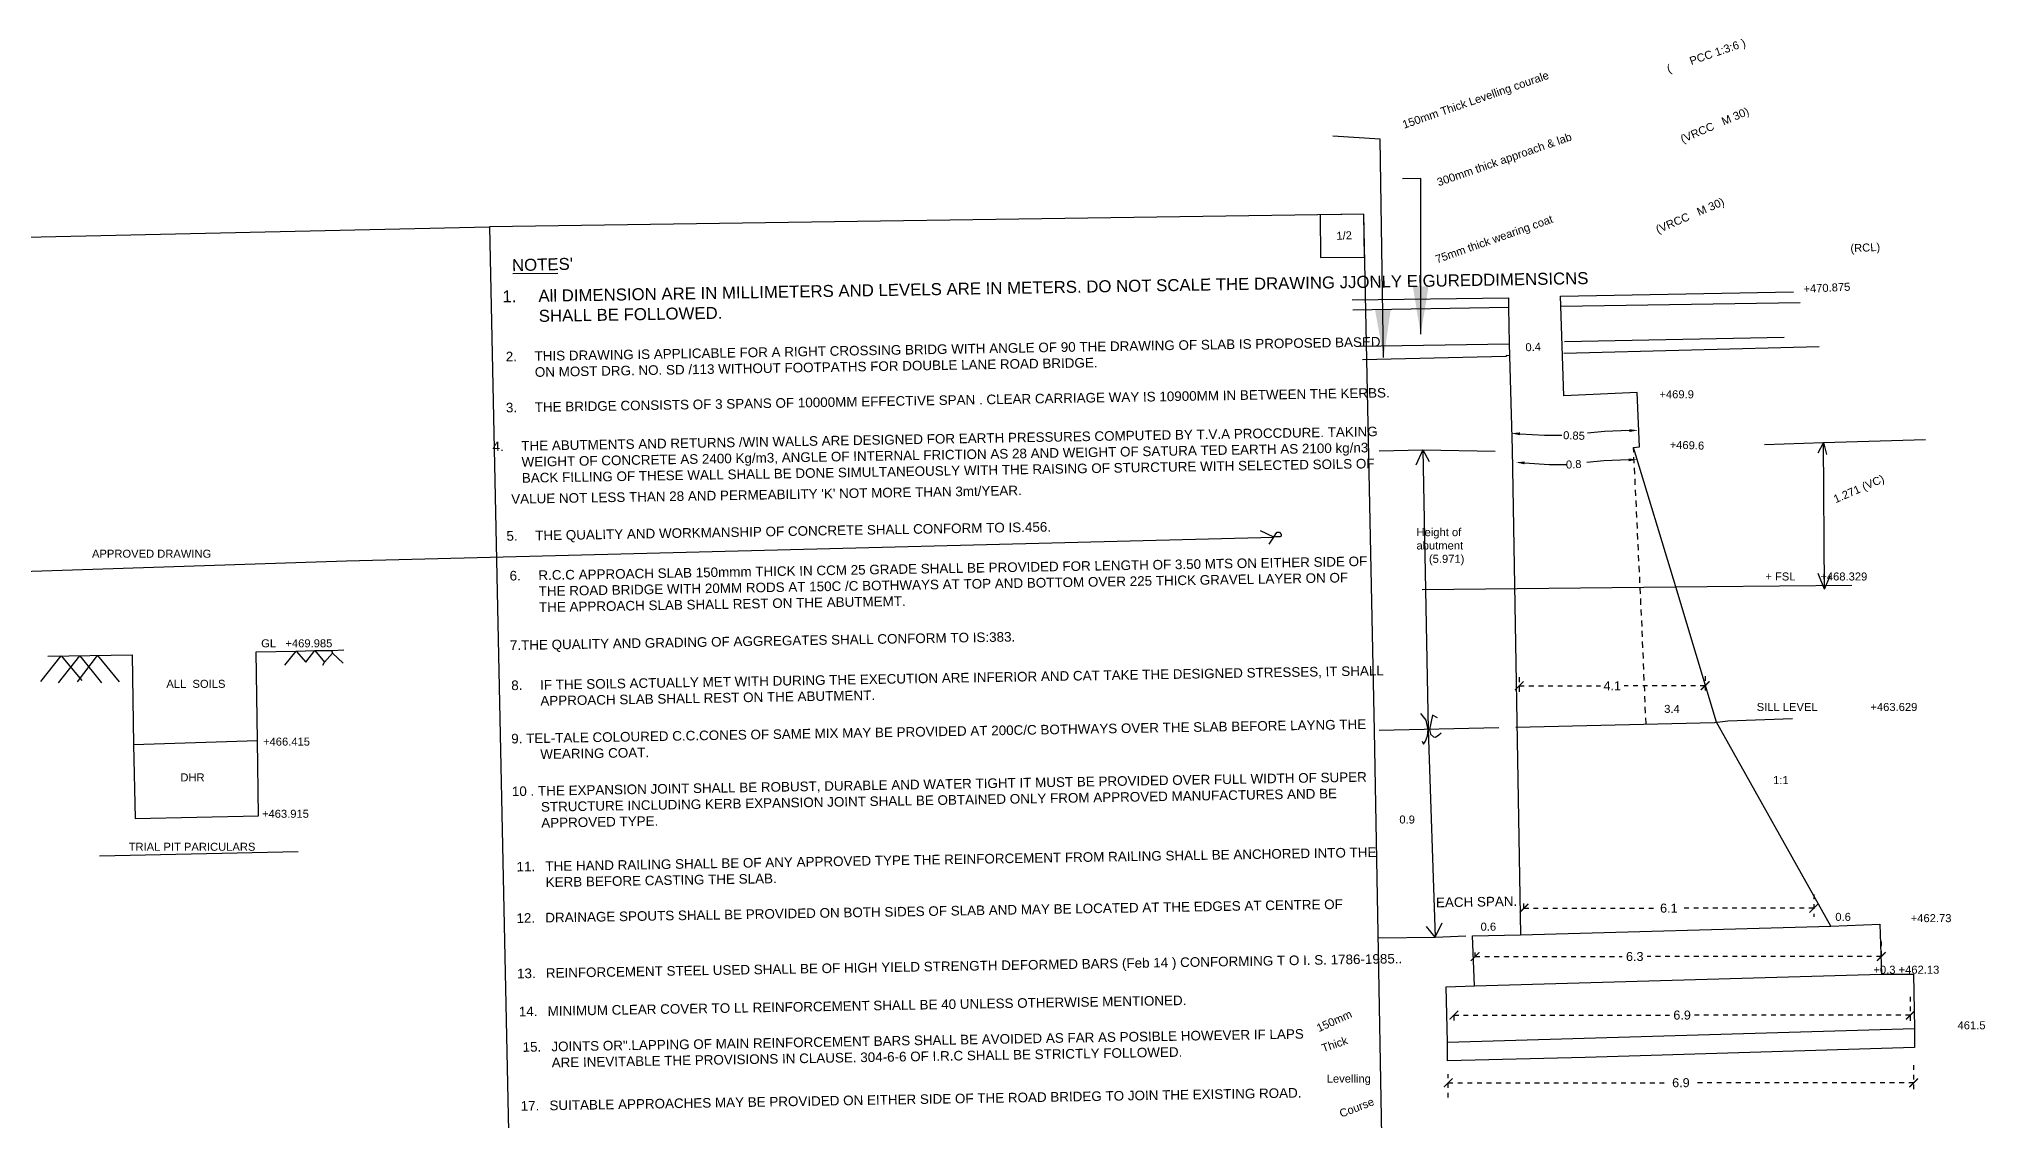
# Model space of a CAD drawing. Header units: inches. Extents: x 37252 to 77174, y 24991 to 50888.
# Drawn here: x 38552.83 to 38593.36, y 25429.73 to 25452.25 of the extents above; entities that cross this region are included whole.
import ezdxf
from ezdxf import colors
from ezdxf.entities.mleader import LeaderData, LeaderLine
from ezdxf.math import Vec2, Vec3

# ---------------------------------------------------------------- set-up
doc = ezdxf.new("R2010")
doc.units = ezdxf.units.IN
doc.header["$MEASUREMENT"] = 0
doc.linetypes.add('DASHDOT', pattern=[1, 0.5, -0.25, 0, -0.25])
doc.linetypes.add('HIDDEN', pattern=[9.525, 6.35, -3.175])
for name, color, linetype in [('DIMENSION', 255, 'Continuous'), ('DRAWING', 2, 'Continuous'), ('TEXT', 255, 'Continuous')]:
    doc.layers.add(name, color=color, linetype=linetype)
doc.styles.get("Standard").update_dxf_attribs({"font": 'arial.ttf'})
doc.styles.add('TIMES NEW ROMAN', font='times.ttf')
doc.dimstyles.new('dig', dxfattribs={"dimtxt": 0.1875, "dimasz": 0.18, "dimexe": 0.18, "dimexo": 0.0625, "dimgap": 0.09, "dimtad": 0, "dimtih": 1, "dimtoh": 1, "dimdec": 4, "dimzin": 0, "dimdsep": 46, "dimtxsty": 'Standard', "dimblk": 'ARCHTICK', "dimcen": 0.09, "dimadec": 0, "dimazin": 0, "dimtfac": 1, "dimtdec": 4, "dimtofl": 0, "dimtmove": 0, "dimatfit": 3, "dimldrblk": 'ARCHTICK', "dimfxl": 1, "dimtolj": 1, "dimtzin": 0, "dimarcsym": 0})
doc.dimstyles.new('ISO-25', dxfattribs={"dimtxt": 0.636364, "dimasz": 1, "dimexe": 1.25, "dimexo": 0.625, "dimtad": 0, "dimtih": 1, "dimtoh": 1, "dimlfac": 100, "dimtxsty": 'TIMES NEW ROMAN', "dimcen": 2.5, "dimadec": 0, "dimazin": 0, "dimtfac": 1, "dimtmove": 0, "dimatfit": 3, "dimfxl": 1, "dimarcsym": 0})

# ---------------------------------------------------------------- blocks, each defined once
blk = doc.blocks.new('_ArchTick')
at = {"color": 0, "linetype": 'ByBlock', "const_width": 0.15}
blk.add_lwpolyline([(-0.5, -0.5), (0.5, 0.5)], dxfattribs=at)
blk = doc.blocks.new('*D57')
at = {"layer": 'Defpoints', "color": 0, "linetype": 'DASHDOT', "ltscale": 0.02, "transparency": 16777216}
for p in [(38591.874, 25430.932), (38591.874, 25430.503), (38582.181, 25430.134)]:
    blk.add_point(p, dxfattribs=at)
at = {"layer": 'DIMENSION', "color": 0, "linetype": 'DASHDOT', "lineweight": -2, "ltscale": 0.02, "transparency": 16777216}
for p, q in [((38591.874, 25430.869), (38591.874, 25430.323)), ((38582.181, 25430.196), (38582.181, 25430.683)), ((38582.181, 25430.503), (38586.766, 25430.503)), ((38591.874, 25430.503), (38587.289, 25430.503))]:
    blk.add_line(p, q, dxfattribs=at)
at = {"layer": 'DIMENSION', "color": 0, "linetype": 'DASHDOT', "lineweight": -2, "ltscale": 0.02, "transparency": 16777216, "xscale": 0.18, "yscale": 0.18, "zscale": 0.18, "rotation": 180}
blk.add_blockref('_ArchTick', (38582.181, 25430.503), dxfattribs=at)
at = {"layer": 'DIMENSION', "color": 0, "linetype": 'DASHDOT', "lineweight": -2, "ltscale": 0.02, "transparency": 16777216, "xscale": 0.18, "yscale": 0.18, "zscale": 0.18}
blk.add_blockref('_ArchTick', (38591.874, 25430.503), dxfattribs=at)
at = {"layer": 'DIMENSION', "color": 0, "linetype": 'DASHDOT', "ltscale": 0.02, "transparency": 16777216, "insert": (38587.027, 25430.503), "char_height": 0.1875, "attachment_point": 5}
blk.add_mtext('\\A1;6.9', dxfattribs=at)
blk = doc.blocks.new('*D58')
at = {"layer": 'Defpoints', "color": 0, "linetype": 'DASHDOT', "ltscale": 0.02, "transparency": 16777216}
for p in [(38591.804, 25432.357), (38582.3, 25431.964), (38591.804, 25431.912)]:
    blk.add_point(p, dxfattribs=at)
at = {"layer": 'DIMENSION', "color": 0, "linetype": 'DASHDOT', "lineweight": -2, "ltscale": 0.02, "transparency": 16777216}
for p, q in [((38591.804, 25432.295), (38591.804, 25431.732)), ((38582.3, 25431.912), (38586.791, 25431.912)), ((38582.3, 25431.902), (38582.3, 25431.732)), ((38591.804, 25431.912), (38587.313, 25431.912))]:
    blk.add_line(p, q, dxfattribs=at)
at = {"layer": 'DIMENSION', "color": 0, "linetype": 'DASHDOT', "lineweight": -2, "ltscale": 0.02, "transparency": 16777216, "xscale": 0.18, "yscale": 0.18, "zscale": 0.18, "rotation": 180}
blk.add_blockref('_ArchTick', (38582.3, 25431.912), dxfattribs=at)
at = {"layer": 'DIMENSION', "color": 0, "linetype": 'DASHDOT', "lineweight": -2, "ltscale": 0.02, "transparency": 16777216, "xscale": 0.18, "yscale": 0.18, "zscale": 0.18}
blk.add_blockref('_ArchTick', (38591.804, 25431.912), dxfattribs=at)
at = {"layer": 'DIMENSION', "color": 0, "linetype": 'DASHDOT', "ltscale": 0.02, "transparency": 16777216, "insert": (38587.052, 25431.912), "char_height": 0.1875, "attachment_point": 5}
blk.add_mtext('\\A1;6.9', dxfattribs=at)
blk = doc.blocks.new('*D59')
at = {"layer": 'Defpoints', "color": 0, "linetype": 'DASHDOT', "ltscale": 0.02, "transparency": 16777216}
for p in [(38591.199, 25433.508), (38582.741, 25433.055), (38591.199, 25433.132)]:
    blk.add_point(p, dxfattribs=at)
at = {"layer": 'DIMENSION', "color": 0, "linetype": 'DASHDOT', "lineweight": -2, "ltscale": 0.02, "transparency": 16777216}
for p, q in [((38582.741, 25433.118), (38582.741, 25433.312)), ((38591.199, 25433.446), (38591.199, 25432.952)), ((38582.741, 25433.132), (38585.804, 25433.132)), ((38591.199, 25433.132), (38586.327, 25433.132))]:
    blk.add_line(p, q, dxfattribs=at)
at = {"layer": 'DIMENSION', "color": 0, "linetype": 'DASHDOT', "lineweight": -2, "ltscale": 0.02, "transparency": 16777216, "xscale": 0.18, "yscale": 0.18, "zscale": 0.18, "rotation": 180}
blk.add_blockref('_ArchTick', (38582.741, 25433.132), dxfattribs=at)
at = {"layer": 'DIMENSION', "color": 0, "linetype": 'DASHDOT', "lineweight": -2, "ltscale": 0.02, "transparency": 16777216, "xscale": 0.18, "yscale": 0.18, "zscale": 0.18}
blk.add_blockref('_ArchTick', (38591.199, 25433.132), dxfattribs=at)
at = {"layer": 'DIMENSION', "color": 0, "linetype": 'DASHDOT', "ltscale": 0.02, "transparency": 16777216, "insert": (38586.066, 25433.132), "char_height": 0.1875, "attachment_point": 5}
blk.add_mtext('\\A1;6.3', dxfattribs=at)
blk = doc.blocks.new('*D60')
at = {"layer": 'Defpoints', "color": 0, "linetype": 'DASHDOT', "ltscale": 0.02, "transparency": 16777216}
for p in [(38589.794, 25434.488), (38583.758, 25434.072), (38589.794, 25434.14)]:
    blk.add_point(p, dxfattribs=at)
at = {"layer": 'DIMENSION', "color": 0, "linetype": 'DASHDOT', "lineweight": -2, "ltscale": 0.02, "transparency": 16777216}
for p, q in [((38589.794, 25434.425), (38589.794, 25433.96)), ((38583.758, 25434.135), (38583.758, 25434.32)), ((38583.758, 25434.14), (38586.533, 25434.14)), ((38589.794, 25434.14), (38587.02, 25434.14))]:
    blk.add_line(p, q, dxfattribs=at)
at = {"layer": 'DIMENSION', "color": 0, "linetype": 'DASHDOT', "lineweight": -2, "ltscale": 0.02, "transparency": 16777216, "xscale": 0.18, "yscale": 0.18, "zscale": 0.18, "rotation": 180}
blk.add_blockref('_ArchTick', (38583.758, 25434.14), dxfattribs=at)
at = {"layer": 'DIMENSION', "color": 0, "linetype": 'DASHDOT', "lineweight": -2, "ltscale": 0.02, "transparency": 16777216, "xscale": 0.18, "yscale": 0.18, "zscale": 0.18}
blk.add_blockref('_ArchTick', (38589.794, 25434.14), dxfattribs=at)
at = {"layer": 'DIMENSION', "color": 0, "linetype": 'DASHDOT', "ltscale": 0.02, "transparency": 16777216, "insert": (38586.776, 25434.14), "char_height": 0.1875, "attachment_point": 5}
blk.add_mtext('\\A1;6.1', dxfattribs=at)
blk = doc.blocks.new('*D61')
at = {"layer": 'Defpoints', "color": 0, "linetype": 'DASHDOT', "ltscale": 0.02, "transparency": 16777216}
for p in [(38587.531, 25439.036), (38583.663, 25438.586), (38587.531, 25438.774)]:
    blk.add_point(p, dxfattribs=at)
at = {"layer": 'DIMENSION', "color": 0, "linetype": 'DASHDOT', "lineweight": -2, "ltscale": 0.02, "transparency": 16777216}
for p, q in [((38583.663, 25438.649), (38583.663, 25438.954)), ((38587.531, 25438.974), (38587.531, 25438.594)), ((38583.663, 25438.774), (38585.351, 25438.774)), ((38587.531, 25438.774), (38585.843, 25438.774))]:
    blk.add_line(p, q, dxfattribs=at)
at = {"layer": 'DIMENSION', "color": 0, "linetype": 'DASHDOT', "lineweight": -2, "ltscale": 0.02, "transparency": 16777216, "xscale": 0.18, "yscale": 0.18, "zscale": 0.18, "rotation": 180}
blk.add_blockref('_ArchTick', (38583.663, 25438.774), dxfattribs=at)
at = {"layer": 'DIMENSION', "color": 0, "linetype": 'DASHDOT', "lineweight": -2, "ltscale": 0.02, "transparency": 16777216, "xscale": 0.18, "yscale": 0.18, "zscale": 0.18}
blk.add_blockref('_ArchTick', (38587.531, 25438.774), dxfattribs=at)
at = {"layer": 'DIMENSION', "color": 0, "linetype": 'DASHDOT', "ltscale": 0.02, "transparency": 16777216, "insert": (38585.597, 25438.774), "char_height": 0.1875, "attachment_point": 5}
blk.add_mtext('\\A1;4.1', dxfattribs=at)

msp = doc.modelspace()

# ---------------------------------------------------------------- linework, layer by layer
at = {"layer": 'DRAWING', "color": 2, "linetype": 'Continuous'}
for points in [[(38503.39252, 25430.78779), (38502.7584, 25446.87413), (38542.17187, 25447.87898), (38551.93754, 25448.10624), (38562.21571, 25448.33203), (38562.70709, 25424.86432), (38580.87714, 25425.18314), (38580.64336, 25437.83482), (38580.4233, 25448.59466), (38562.21571, 25448.33203)], [(38579.51329, 25448.58151), (38579.51999, 25447.69495), (38580.44161, 25447.70035), (38580.4233, 25448.59466), (38579.51329, 25448.58151)], [(38562.70482, 25447.3606), (38563.64212, 25447.36804)], [(38590.146, 25433.76618), (38587.7716, 25438.01619), (38586.92009, 25440.83467), (38586.04018, 25443.73982), (38586.16421, 25443.75162), (38586.11381, 25444.88467), (38584.58841, 25444.81363), (38584.51911, 25446.88699), (38589.37128, 25446.97946)], [(38580.1801, 25446.81029), (38583.43552, 25446.85686), (38583.43667, 25446.65219), (38583.44906, 25445.90153), (38583.45692, 25445.64419), (38583.51034, 25443.69276), (38583.69008, 25433.58152)], [(38583.43667, 25446.65219), (38580.1955, 25446.59446)], [(38589.51145, 25446.75196), (38584.52619, 25446.6726)], [(38580.33616, 25445.84487), (38583.44917, 25445.8983)], [(38589.90375, 25445.83023), (38584.59209, 25445.69337)], [(38584.6036, 25445.94732), (38589.17881, 25446.03265)], [(38583.45682, 25445.64728), (38583.39407, 25445.65229), (38583.38448, 25445.63225), (38580.39669, 25445.5644)], [(38588.76445, 25443.79851), (38589.99449, 25443.83791), (38592.11868, 25443.9012)], [(38589.99449, 25443.83791), (38589.87684, 25443.61831)], [(38590.01527, 25440.78765), (38589.99449, 25443.83791)], [(38589.99449, 25443.83791), (38590.06227, 25443.59285)], [(38580.74641, 25443.66448), (38581.64976, 25443.6853), (38583.158, 25443.66092)], [(38581.64976, 25443.6853), (38581.50828, 25443.36835)], [(38581.64976, 25443.6853), (38581.78148, 25443.44524)], [(38581.64976, 25443.6853), (38581.76673, 25437.85352), (38581.90659, 25433.53828)], [(38590.01527, 25440.78765), (38589.88688, 25441.11027)], [(38590.01527, 25440.78765), (38590.1326, 25441.05973)], [(38581.63867, 25440.77693), (38587.5733, 25440.83876), (38590.58902, 25440.8688)], [(38581.64214, 25437.61754), (38581.66555, 25437.55958), (38581.71134, 25437.61551), (38581.74696, 25437.72735), (38581.76639, 25437.87018), (38581.76673, 25437.85352), (38581.72587, 25438.05933), (38581.61276, 25438.19701)], [(38581.95689, 25438.10211), (38581.8514, 25438.16147), (38581.79421, 25437.85989), (38581.81183, 25437.76669), (38581.8761, 25437.7118), (38581.91963, 25437.70559), (38581.98596, 25437.75115), (38582.0326, 25437.79154)], [(38587.72374, 25438.01114), (38588.00236, 25438.04516), (38589.34904, 25438.09156)], [(38580.74277, 25437.84843), (38583.23239, 25437.90133)], [(38583.58995, 25437.9124), (38587.72374, 25438.01114)], [(38581.90659, 25433.53828), (38581.73011, 25433.76107)], [(38581.90659, 25433.53828), (38582.05316, 25433.83586)], [(38582.6869, 25433.56253), (38583.69008, 25433.58152), (38590.146, 25433.76618), (38591.17018, 25433.8056), (38591.20388, 25432.76268), (38591.87257, 25432.76667), (38591.88869, 25431.63031), (38591.8894, 25431.24091), (38585.03374, 25431.03051), (38582.16431, 25430.95927), (38582.16382, 25431.34735), (38582.14159, 25432.50205), (38582.72671, 25432.52126), (38582.6869, 25433.56253)], [(38580.72222, 25433.5189), (38581.90659, 25433.53828), (38582.54957, 25433.56644)], [(38582.72671, 25432.52126), (38591.20388, 25432.76268)], [(38582.16382, 25431.34735), (38591.88869, 25431.63031)]]:
    msp.add_lwpolyline(points, dxfattribs=at)
at = {"layer": 'DRAWING', "linetype": 'HIDDEN', "ltscale": 0.02}
msp.add_lwpolyline([(38586.30053, 25437.97715), (38586.21745, 25440.00853), (38586.04018, 25443.73982)], dxfattribs=at)
at = {"layer": 'DRAWING', "linetype": 'Continuous'}
for points in [[(38541.05249, 25440.77648), (38559.24095, 25441.37736), (38578.55045, 25441.86745)], [(38578.45334, 25441.7196), (38578.55045, 25441.86745), (38578.59093, 25441.93745), (38578.61879, 25441.97171), (38578.66736, 25441.97171), (38578.68665, 25441.94815), (38578.70122, 25441.93036), (38578.70122, 25441.91247), (38578.70122, 25441.89891), (38578.70122, 25441.88748), (38578.68451, 25441.87821), (38578.66093, 25441.87821), (38578.65379, 25441.87821), (38578.62379, 25441.87821), (38578.5945, 25441.87821), (38578.58664, 25441.87821), (38578.55045, 25441.86745), (38578.26948, 25441.99955)], [(38554.80749, 25437.54921), (38557.38431, 25437.63044)], [(38554.09517, 25435.22975), (38558.23082, 25435.31937)]]:
    msp.add_lwpolyline(points, dxfattribs=at)
at = {"layer": 'DRAWING'}
for points in [[(38552.8739, 25438.86535), (38553.29894, 25439.39442), (38553.72746, 25438.88027)], [(38553.01997, 25439.39054), (38554.77298, 25439.41478), (38554.80749, 25437.54921), (38554.83541, 25436.00636), (38557.40912, 25436.06468), (38557.38431, 25437.63044), (38557.35596, 25439.47889), (38557.35596, 25439.47889)], [(38553.2389, 25438.83663), (38553.68871, 25439.39979), (38554.14019, 25438.83469)], [(38553.6393, 25438.85548), (38554.05369, 25439.40484), (38554.50291, 25438.85352)], [(38557.35596, 25439.47889), (38558.18816, 25439.49322), (38558.58206, 25439.50922), (38558.93824, 25439.50922), (38559.18104, 25439.51845)], [(38557.95706, 25439.20122), (38558.18816, 25439.49322), (38558.39344, 25439.26352), (38558.58206, 25439.50922), (38558.77914, 25439.26566)], [(38558.74334, 25439.20215), (38558.77914, 25439.26566), (38558.94974, 25439.45381), (38558.93166, 25439.50922), (38558.94974, 25439.45381), (38559.16761, 25439.24395)]]:
    msp.add_lwpolyline(points, dxfattribs=at)

# ---------------------------------------------------------------- texts
at = {"layer": 'TEXT', "ltscale": 2, "attachment_point": 1}
for s, width, insert, char_height, rotation in [('\\pi-0.5,l0.66667,t0.66667;(^IPCC 1:3:6 )', 5.6126724, (38586.55739, 25451.64258), 0.1666667, 19.084174), ('150mm Thick Levelling courale', 5.6126724, (38581.20768, 25450.53342), 0.1666667, 19.084174), ('(VRCC   M 30)', 5.6126724, (38586.9963, 25450.22902), 0.1666667, 23.254194), ('300mm thick approach & lab', 5.6126724, (38581.92784, 25449.33467), 0.1666667, 19.084174), ('(VRCC   M 30)', 5.6126724, (38586.48278, 25448.34463), 0.1666667, 23.254194), ('1/2', 5.6126724, (38579.84935, 25448.22742), 0.166667, 2.803015), ('75mm thick wearing coat', 6.2028813, (38581.89431, 25447.72915), 0.1666667, 19.433059), ('(RCL)', 5.6126724, (38590.55199, 25447.96915), 0.166667, 2.803015), ('\\pi-0.75,l1.25,t1.25;1.^IAll DIMENSION ARE IN MILLIMETERS AND LEVELS ARE IN METERS. DO NOT SCALE THE DRAWING JJONLY EIGUREDDIMENSICNS SHALL BE FOLLOWED.', 24.0872753, (38561.98431, 25446.99853), 0.25, 0.9745), ("\\pi-0.75,l1,t1;NOTES'", 5.6126724, (38562.43283, 25447.65255), 0.25, 1.399206), ('+470.875', 5.6126724, (38589.57428, 25447.12277), 0.166667, 2.803015), ('\\pi-0.6,l2.7078,t2.7078;2.^ITHIS DRAWING IS APPLICABLE FOR A RIGHT CROSSING BRIDG WITH ANGLE OF 90 THE DRAWING OF SLAB IS PROPOSED BASED ON MOST DRG. NO. SD /113 WITHOUT FOOTPATHS FOR DOUBLE LANE ROAD BRIDGE.', 20.4021767, (38560.44657, 25445.69485), 0.2, 0.9745), ('0.4', 5.6126724, (38583.78491, 25445.90592), 0.166667, 2.803015), ('\\pi-0.6,l2.5078,t2.5078;3.^ITHE BRIDGE CONSISTS OF 3 SPANS OF 10000MM EFFECTIVE SPAN . CLEAR CARRIAGE WAY IS 10900MM IN BETWEEN THE KERBS.', 20.4021767, (38560.65011, 25444.63437), 0.2, 0.9745), ('+469.9', 5.6126724, (38586.57983, 25444.93017), 0.166667, 359.770875), ('\\pi-0.6,l2.7078,t2.7078;4.^ITHE ABUTMENTS AND RETURNS /WIN WALLS ARE DESIGNED FOR EARTH PRESSURES COMPUTED BY T.V.A PROCCDURE. TAKING WEIGHT OF CONCRETE AS 2400 Kg/m3, ANGLE OF INTERNAL FRICTION AS 28 AND WEIGHT OF SATURA TED EARTH AS 2100 kg/n3 BACK FILLING OF THESE WALL SHALL BE DONE SIMULTANEOUSLY WITH THE RAISING OF STURCTURE WITH SELECTED SOILS OF ', 20.77094, (38560.17027, 25443.823), 0.2, 0.9745), ('0.85', 5.6126724, (38584.5773, 25444.07771), 0.166667, 358.00152), ('+469.6', 5.6126724, (38586.79643, 25443.88237), 0.166667, 358.00152), ('0.8', 5.6126724, (38584.62848, 25443.46239), 0.166667, 2.803015), ("\\pi-0.6,l2.5078,t2.5078;VALUE NOT LESS THAN 28 AND PERMEABILITY 'K' NOT MORE THAN 3mt/YEAR.", 20.0775215, (38560.76025, 25442.73128), 0.2, 0.9745), ('1.271 (VC)', 5.6126724, (38590.18274, 25442.72672), 0.166667, 23.622975), ('\\pi-0.6,l2.5078,t2.5078;5.^ITHE QUALITY AND WORKMANSHIP OF CONCRETE SHALL CONFORM TO IS.456.', 20.0775215, (38560.66063, 25441.96082), 0.2, 0.9745), ('\\pi-0.6,l2.7078,t2.7078;6.^IR.C.C APPROACH SLAB 150mmm THICK IN CCM 25 GRADE SHALL BE PROVIDED FOR LENGTH OF 3.50 MTS ON EITHER SIDE OF THE ROAD BRIDGE WITH 20MM RODS AT 150C /C BOTHWAYS AT TOP AND BOTTOM OVER 225 THICK GRAVEL LAYER ON OF THE APPROACH SLAB SHALL REST ON THE ABUTMEMT.', 20.0775215, (38560.5266, 25441.12937), 0.2, 0.9745), ('\\pi-0.6,l2.3078,t2.3078;7.THE QUALITY AND GRADING OF AGGREGATES SHALL CONFORM TO IS:383.', 20.0775215, (38560.93258, 25439.68704), 0.2, 0.9745), ('\\pi-0.6,l2.5078,t2.5078;8.^IIF THE SOILS ACTUALLY MET WITH DURING THE EXECUTION ARE INFERIOR AND CAT TAKE THE DESIGNED STRESSES, IT SHALL APPROACH SLAB SHALL REST ON THE ABUTMENT.', 20.0775215, (38560.76137, 25438.84941), 0.2, 0.9745), ('\\pi-0.6,l2.3078,t2.3078;9. TEL-TALE COLOURED C.C.CONES OF SAME MIX MAY BE PROVIDED AT 200C/C BOTHWAYS OVER THE SLAB BEFORE LAYNG THE WEARING COAT.', 20.0775215, (38560.96043, 25437.7417), 0.2, 0.9745), ('\\pi-0.6,l2.3078,t2.3078;10 . THE EXPANSION JOINT SHALL BE ROBUST, DURABLE AND WATER TIGHT IT MUST BE PROVIDED OVER FULL WIDTH OF SUPER        STRUCTURE INCLUDING KERB EXPANSION JOINT SHALL BE OBTAINED ONLY FROM APPROVED MANUFACTURES AND BE               APPROVED TYPE.', 20.0775215, (38560.97433, 25436.64404), 0.2, 0.9745), ('0.9', 5.6126724, (38581.16488, 25436.07072), 0.166667, 359.714278), ('\\pi-0.6,l2.3078,t2.3078;11.^ITHE HAND RAILING SHALL BE OF ANY APPROVED TYPE THE REINFORCEMENT FROM RAILING SHALL BE ANCHORED INTO THE KERB BEFORE CASTING THE SLAB.', 20.0775215, (38561.07168, 25435.07399), 0.2, 0.9745), ('\\pi-0.6,l0.8,t0.8;12.^IDRAINAGE SPOUTS SHALL BE PROVIDED ON BOTH SIDES OF SLAB AND MAY BE LOCATED AT THE EDGES AT CENTRE OF                         EACH SPAN.', 20.0775215, (38562.57698, 25434.0285), 0.2, 0.9745), ('\\pi-0.6,l1.4,t1.4;13.^IREINFORCEMENT STEEL USED SHALL BE OF HIGH YIELD STRENGTH DEFORMED BARS (Feb 14 ) CONFORMING T O I. S. 1786-1985..', 19.6362259, (38561.98883, 25432.86461), 0.2, 0.9745), ('\\pi-0.6,l1.6,t1.6;14.^IMINIMUM CLEAR COVER TO LL REINFORCEMENT SHALL BE 40 UNLESS OTHERWISE MENTIONED.', 19.6362259, (38561.82636, 25432.06906), 0.2, 0.9745), ('\\pi-0.6,l0.8,t0.8;15.^IJOINTS OR".LAPPING OF MAIN REINFORCEMENT BARS SHALL BE AVOIDED AS FAR AS POSIBLE HOWEVER IF LAPS ARE INEVITABLE THE PROVISIONS IN CLAUSE. 304-6-6 OF I.R.C SHALL BE STRICTLY FOLLOWED.', 16.8483434, (38562.70483, 25431.3426), 0.2, 0.9745), ('150mm', 5.6126724, (38579.41931, 25431.70793), 0.166667, 24.275138), ('Thick', 5.6126724, (38579.52498, 25431.29769), 0.166667, 18.310399), ('\\pi-0.6,l1.2,t1.2;17.^ISUITABLE APPROACHES MAY BE PROVIDED ON EITHER SIDE OF THE ROAD BRIDEG TO JOIN THE EXISTING ROAD.', 16.8483434, (38562.26437, 25430.10937), 0.2, 0.9745), ('Course', 5.6126724, (38579.89591, 25429.93126), 0.166667, 21.088181)]:
    msp.add_mtext_dynamic_manual_height_columns(s, width=width, gutter_width=1, heights=[0], dxfattribs=dict(at, insert=insert, char_height=char_height, rotation=rotation))
for s, insert, char_height in [('Height of                                                                         abutment                                                                             (5.971)', (38581.52131, 25442.05634), 0.16666667), ('APPROVED DRAWING', (38553.93991, 25441.60737), 0.1666667), ('+ FSL        +468.329', (38588.78593, 25441.13272), 0.1666667), ('GL   +469.985', (38557.4629, 25439.74094), 0.1666667), ('ALL  SOILS', (38555.48877, 25438.89661), 0.166667), ('3.4', (38586.67939, 25438.37458), 0.166667), ('SILL LEVEL                 +463.629', (38588.60539, 25438.41493), 0.1666667), ('+466.415', (38557.50157, 25437.69308), 0.166667), ('DHR', (38555.78053, 25436.94779), 0.166667), ('1:1', (38588.94664, 25436.8911), 0.166667), ('+463.915', (38557.47948, 25436.18978), 0.166667), ('TRIAL PIT PARICULARS', (38554.70357, 25435.50289), 0.1666667), ('0.6', (38590.2426, 25434.04241), 0.166667), ('+462.73', (38591.8124, 25434.01536), 0.166667), ('0.6', (38582.85536, 25433.83778), 0.166667), ('+0.3 +462.13', (38591.03567, 25432.94114), 0.1666667), ('461.5', (38592.78828, 25431.78339), 0.166667), ('Levelling', (38579.65162, 25430.67241), 0.166667)]:
    msp.add_mtext_dynamic_manual_height_columns(s, width=5.6126724, gutter_width=1, heights=[0], dxfattribs=dict(at, insert=insert, char_height=char_height))

# ---------------------------------------------------------------- dimensions: what is measured, and where the dimension line sits
at = {"layer": 'DIMENSION', "linetype": 'DASHDOT', "ltscale": 0.02}
for base, p1, p2, text, picture, middle in [((38587.53089, 25438.77426), (38583.66302, 25438.58636), (38587.53089, 25439.03616), '4.1', '*D61', (38585.59696, 25438.77426)), ((38589.79445, 25434.14039), (38583.75849, 25434.07238), (38589.79445, 25434.48781), '6.1', '*D60', (38586.77647, 25434.14039)), ((38591.80405, 25431.91238), (38582.29987, 25431.96443), (38591.80405, 25432.35702), '6.9', '*D58', (38587.05196, 25431.91238)), ((38591.87419, 25430.50299), (38582.18056, 25430.13356), (38591.87419, 25430.93167), '6.9', '*D57', (38587.02737, 25430.50299))]:
    dim = msp.add_linear_dim(base=base, p1=p1, p2=p2, text=text, dimstyle='dig', dxfattribs=at)
    dim.commit()
    dim.dimension.update_dxf_attribs({"geometry": picture, "text_midpoint": middle})
dim = msp.add_linear_dim(base=(38591.19862, 25433.13212), p1=(38582.74078, 25433.05536), p2=(38591.19862, 25433.50833), text='6.3', dimstyle='dig', dxfattribs=at)
dim.commit()
dim.dimension.update_dxf_attribs({"geometry": '*D59', "text_midpoint": (38586.06563, 25433.13212), "dimtype": 160})

# ---------------------------------------------------------------- leaders
at = {"layer": 'DIMENSION', "ltscale": 0.02}
for points in [[(38580.83702, 25445.61081), (38580.76687, 25450.16025), (38579.77686, 25450.2202)], [(38581.60911, 25446.09688), (38581.60906, 25449.34042), (38581.23253, 25449.33604)]]:
    msp.add_leader(points, dimstyle='ISO-25', override={"dimgap": 0.625, "dimtad": 0}, dxfattribs=at)
at = {"layer": 'DRAWING', "color": 7, "linetype": 'Continuous'}
ml = msp.add_multileader_mtext('Standard', dxfattribs=at)
ml.set_content('', color=7)
ml.set_leader_properties()
ml.build(insert=Vec2(0, 0))
ml.multileader.update_dxf_attribs({"dogleg_length": 0.36, "arrow_head_size": 0.18})
ctx = ml.context
ctx.base_point, ctx.char_height, ctx.arrow_head_size, ctx.landing_gap_size, ctx.plane_origin = Vec3(38584.54648, 25443.99004), 0.18, 0.18, 0.09, Vec3(38583.49259, 25444.03261)
notes = []
notes.append((ctx, [(0, (1, 1, 0), (38584.18648, 25443.99004), (1, 0), 0.36, [(0, [(38583.49259, 25444.03261)], 0, [])])]))
ctx.mtext.insert, ctx.mtext.flow_direction = Vec3(38584.63648, 25444.08004), 5
ml = msp.add_multileader_mtext('Standard', dxfattribs=at)
ml.set_content('', color=7)
ml.set_leader_properties()
ml.build(insert=Vec2(0, 0))
ml.multileader.update_dxf_attribs({"dogleg_length": 0.36, "arrow_head_size": 0.18})
ctx = ml.context
ctx.base_point, ctx.char_height, ctx.arrow_head_size, ctx.landing_gap_size, ctx.plane_origin, ctx.plane_x_axis, ctx.plane_y_axis = Vec3(38585.08065, 25444.03204), 0.18, 0.18, 0.09, Vec3(38586.13349, 25444.09541), Vec3(-0.99495544, -0.10031786), Vec3(0.10031786, -0.99495544)
notes.append((ctx, [(0, (1, 1, 0), (38585.43884, 25444.06815), (-0.99495544, -0.10031786), 0.36, [(0, [(38586.13349, 25444.09541)], 0, [])])]))
ctx.mtext.insert, ctx.mtext.text_direction, ctx.mtext.rotation, ctx.mtext.flow_direction = Vec3(38585.00013, 25443.93346), Vec3(-0.99495544, -0.10031786), 3.24207955, 5
ml = msp.add_multileader_mtext('Standard', dxfattribs=at)
ml.set_content('', color=7)
ml.set_leader_properties()
ml.build(insert=Vec2(0, 0))
ml.multileader.update_dxf_attribs({"dogleg_length": 0.36, "arrow_head_size": 0.18})
ctx = ml.context
ctx.base_point, ctx.char_height, ctx.arrow_head_size, ctx.landing_gap_size, ctx.plane_origin = Vec3(38584.64521, 25443.38411), 0.18, 0.18, 0.09, Vec3(38583.59132, 25443.42668)
notes.append((ctx, [(0, (1, 1, 0), (38584.28521, 25443.38411), (1, 0), 0.36, [(0, [(38583.59132, 25443.42668)], 0, [])])]))
ctx.mtext.insert, ctx.mtext.flow_direction = Vec3(38584.73521, 25443.47411), 5
ml = msp.add_multileader_mtext('Standard', dxfattribs=at)
ml.set_content('', color=7)
ml.set_leader_properties()
ml.build(insert=Vec2(0, 0))
ml.multileader.update_dxf_attribs({"dogleg_length": 0.36, "arrow_head_size": 0.18})
ctx = ml.context
ctx.base_point, ctx.char_height, ctx.arrow_head_size, ctx.landing_gap_size, ctx.plane_origin, ctx.plane_x_axis, ctx.plane_y_axis = Vec3(38585.06738, 25443.42247), 0.18, 0.18, 0.09, Vec3(38586.12023, 25443.48584), Vec3(-0.99495544, -0.10031786), Vec3(0.10031786, -0.99495544)
notes.append((ctx, [(0, (1, 1, 0), (38585.42557, 25443.45859), (-0.99495544, -0.10031786), 0.36, [(0, [(38586.12023, 25443.48584)], 0, [])])]))
ctx.mtext.insert, ctx.mtext.text_direction, ctx.mtext.rotation, ctx.mtext.flow_direction = Vec3(38584.98687, 25443.3239), Vec3(-0.99495544, -0.10031786), 3.24207955, 5
for ctx, leaders in notes:
    for number, flags, end, landing, length, lines in leaders:
        leader = LeaderData()
        leader.index, (leader.has_last_leader_line, leader.has_dogleg_vector, leader.attachment_direction) = number, flags
        leader.last_leader_point, leader.dogleg_vector, leader.dogleg_length = Vec3(end), Vec3(landing), length
        for number, points, colour, breaks in lines:
            line = LeaderLine()
            line.index, line.vertices, line.color, line.breaks = number, Vec3.list(points), colors.encode_raw_color(colour), breaks
            leader.lines.append(line)
        ctx.leaders.append(leader)

doc.saveas('drawing.dxf')
